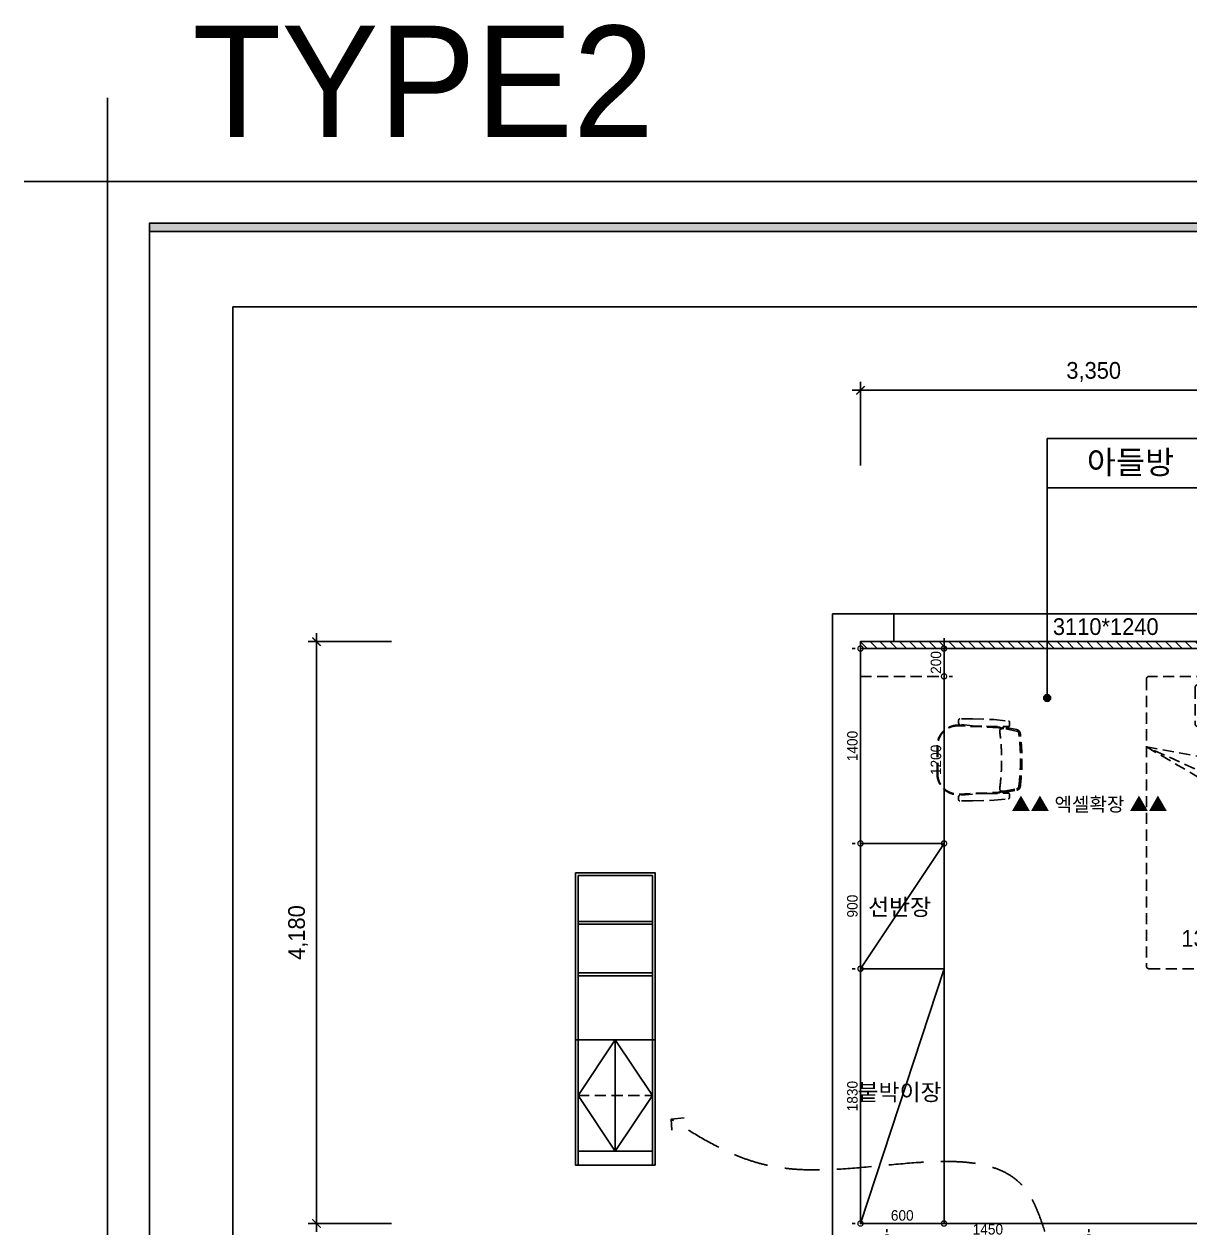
# Model space of a CAD drawing. Header units: inches. Extents: x -63256 to 33689, y -34490 to 100230.
# Drawn here: x -33567 to -25194, y -14984 to -6337 of the extents above; entities that cross this region are included whole.
import ezdxf
from ezdxf.enums import TextEntityAlignment as Align

# ---------------------------------------------------------------- set-up
doc = ezdxf.new("R2010")
doc.units = ezdxf.units.IN
doc.header["$LTSCALE"] = 100
doc.header["$MEASUREMENT"] = 0
for name, pattern in [('DH-HID2', [1.2, 0.8, -0.4]), ('HID', [2.5, 1.5, -1]), ('HIDDEN', [0.375, 0.25, -0.125])]:
    doc.linetypes.add(name, pattern=pattern)
for name, color, linetype in [('0-ELC TEXT', 7, 'Continuous'), ('03-TEXT', 3, 'Continuous'), ('06-FUR', 6, 'Continuous'), ('07-DIM WAL', 5, 'Continuous'), ('3.기호.계단선', 30, 'Continuous'), ('C-WIN', 4, 'Continuous'), ('FORM(YOURNAME)-1', 1, 'Continuous'), ('FORM(YOURNAME)-11', 1, 'Continuous'), ('FU-FURM', 251, 'DH-HID2'), ('도면층2', 2, 'Continuous'), ('설비', 140, 'Continuous')]:
    doc.layers.add(name, color=color, linetype=linetype)
doc.styles.add('HY 울릉도 L', font='')
doc.styles.add('YOURNAME', font='')
doc.styles.add('스타일1', font='')
doc.styles.add('코레일둥고', font='')
doc.styles.get('HY 울릉도 L').set_extended_font_data('HY울릉도L')
doc.styles.get('YOURNAME').set_extended_font_data('HYwulM')
doc.styles.get('스타일1').set_extended_font_data('HYwulM')
doc.styles.get('코레일둥고').set_extended_font_data('Korail Round Gothic Medium')
doc.dimstyles.new('30', dxfattribs={"dimscale": 30, "dimtxt": 2.5, "dimasz": 2.5, "dimexe": 1.25, "dimexo": 2, "dimtad": 1, "dimdec": 0, "dimtxsty": '스타일1', "dimblk": 'DOTSMALL', "dimcen": 2.5, "dimclrd": 1, "dimclre": 1, "dimclrt": 2, "dimadec": 0, "dimazin": 0, "dimtfac": 1, "dimtix": 1, "dimtmove": 0, "dimatfit": 3, "dimldrblk": 'DOTSMALL', "dimfxl": 1.25, "dimarcsym": 0})
doc.dimstyles.new('60', dxfattribs={"dimscale": 60, "dimtxt": 2, "dimasz": 1, "dimexe": 1, "dimexo": 1, "dimgap": 1, "dimtad": 1, "dimdec": 0, "dimrnd": 0.05, "dimdsep": 46, "dimlunit": 6, "dimtxsty": 'HY 울릉도 L', "dimblk": 'ARCHTICK', "dimcen": 2.5, "dimdle": 1, "dimclrd": 133, "dimclre": 133, "dimclrt": 30, "dimadec": 0, "dimazin": 0, "dimtfac": 1, "dimtdec": 0, "dimtix": 1, "dimtmove": 2, "dimatfit": 3, "dimldrblk": 'ARCHTICK', "dimfxl": 1, "dimlwd": -1, "dimlwe": -1, "dimarcsym": 0})

# ---------------------------------------------------------------- blocks, each defined once
blk = doc.blocks.new('FORM-ELEVATION')
at = {"layer": 'FORM(YOURNAME)-11'}
h = blk.add_hatch(color=256, dxfattribs=at)
h.dxf.hatch_style = 1
h.paths.add_polyline_path([(-10309, 35708), (71691, 35708), (71691, 35508), (-10309, 35508)])
h.paths.add_polyline_path([(-10309, -21492), (71691, -21492), (71691, -21692), (-10309, -21692)])
at = {"layer": 'Defpoints', "color": 1}
blk.add_lwpolyline([(-11309, 38708), (-11309, 36708), (-13309, 36708)], dxfattribs=at)
at = {"layer": 'Defpoints', "color": 158}
for points in [[(-10309, -21692), (71691, -21692), (71691, 35708), (-10309, 35708)], [(-8309, 33708), (61071, 33708), (61071, -19692), (-8309, -19692)]]:
    blk.add_lwpolyline(points, close=True, dxfattribs=at)
at = {"layer": 'FORM(YOURNAME)-11', "color": 250}
blk.add_lwpolyline([(-11309, -22692), (72691, -22692), (72691, 36708), (-11309, 36708)], close=True, dxfattribs=at)
at = {"layer": 'FORM(YOURNAME)-11'}
blk.add_lwpolyline([(-10309, 35708), (71691, 35708), (71691, 35508), (-10309, 35508)], close=True, dxfattribs=at)
at = {"layer": 'FORM(YOURNAME)-11', "color": 3, "style": 'YOURNAME'}
for tag, height, p in [('1', 451, (71041, -1219)), ('2', 451, (71041, -1863)), ('3', 451, (71041, -3150)), ('4', 451, (71041, -5081)), ('5', 515, (71041, -7398)), ('6', 515, (71041, -9650)), ('7', 515, (71041, -11903)), ('8', 515, (71041, -14155)), ('9', 515, (71041, -16408)), ('10', 515, (66791, -18596)), ('11', 515, (71041, -18660)), ('12', 515, (66791, -20848)), ('13', 515, (71041, -20848))]:
    blk.add_attdef(tag, text='', height=height, dxfattribs=at).set_placement(p, align=Align.MIDDLE_RIGHT)
blk = doc.blocks.new('_ArchTick')
at = {"color": 0, "linetype": 'ByBlock', "const_width": 0.15}
blk.add_lwpolyline([(-0.5, -0.5), (0.5, 0.5)], dxfattribs=at)
blk = doc.blocks.new('*D237')
at = {"layer": '07-DIM WAL', "color": 133, "transparency": 16777216}
for p, q in [((-27620.3, -8967.5), (-24150.3, -8967.5)), ((-27560.3, -9507.5), (-27560.3, -8907.5)), ((-24210.3, -9507.5), (-24210.3, -8907.5))]:
    blk.add_line(p, q, dxfattribs=at)
at = {"layer": 'Defpoints', "color": 0, "transparency": 16777216}
for p in [(-24210.3, -8967.5), (-27560.3, -9567.5), (-24210.3, -9567.5)]:
    blk.add_point(p, dxfattribs=at)
at = {"layer": '07-DIM WAL', "color": 133, "transparency": 16777216, "xscale": 60, "yscale": 60, "zscale": 60, "rotation": 180}
blk.add_blockref('_ArchTick', (-27560.3, -8967.5), dxfattribs=at)
at = {"layer": '07-DIM WAL', "color": 133, "transparency": 16777216, "xscale": 60, "yscale": 60, "zscale": 60}
blk.add_blockref('_ArchTick', (-24210.3, -8967.5), dxfattribs=at)
at = {"layer": '07-DIM WAL', "color": 30, "transparency": 16777216, "insert": (-25885.3, -8835.5), "char_height": 120, "attachment_point": 5, "style": 'HY 울릉도 L'}
blk.add_mtext('3,350', dxfattribs=at)
blk = doc.blocks.new('*D250')
at = {"layer": '07-DIM WAL', "color": 133, "transparency": 16777216}
for p, q in [((-31467.3, -15012.5), (-31467.3, -10712.5)), ((-30927.3, -10772.5), (-31527.3, -10772.5)), ((-30927.3, -14952.5), (-31527.3, -14952.5))]:
    blk.add_line(p, q, dxfattribs=at)
at = {"layer": 'Defpoints', "color": 0, "transparency": 16777216}
for p in [(-31467.3, -10772.5), (-30867.3, -10772.5), (-30867.3, -14952.5)]:
    blk.add_point(p, dxfattribs=at)
at = {"layer": '07-DIM WAL', "color": 133, "transparency": 16777216, "xscale": 60, "yscale": 60, "zscale": 60}
for p, rotation in [((-31467.3, -10772.5), 90), ((-31467.3, -14952.5), 270)]:
    blk.add_blockref('_ArchTick', p, dxfattribs=dict(at, rotation=rotation))
at = {"layer": '07-DIM WAL', "color": 30, "transparency": 16777216, "insert": (-31599.2, -12862.5), "char_height": 120, "attachment_point": 5, "rotation": 90, "style": 'HY 울릉도 L'}
blk.add_mtext('4,180', dxfattribs=at)
blk = doc.blocks.new('_DOTSMALL')
at = {"color": 0, "linetype": 'ByBlock', "const_width": 0.5}
blk.add_lwpolyline([(-0.0625, 0, 1), (0.0625, 0, 1)], format="xyb", close=True, dxfattribs=at)
blk = doc.blocks.new('*D254')
at = {"layer": '07-DIM WAL', "color": 1, "lineweight": -2, "transparency": 16777216}
for p, q in [((-27370.3, -14992.5), (-27370.3, -15015)), ((-25920.3, -14992.5), (-25920.3, -15015)), ((-25920.3, -15052.5), (-27370.3, -15052.5))]:
    blk.add_line(p, q, dxfattribs=at)
at = {"layer": 'Defpoints', "color": 0, "transparency": 16777216}
for p in [(-27370.3, -15052.5), (-27370.3, -15052.5), (-25920.3, -15052.5)]:
    blk.add_point(p, dxfattribs=at)
at = {"layer": '07-DIM WAL', "color": 1, "lineweight": -2, "transparency": 16777216, "xscale": 75, "yscale": 75, "zscale": 75, "rotation": 180}
blk.add_blockref('_DOTSMALL', (-27370.3, -15052.5), dxfattribs=at)
at = {"layer": '07-DIM WAL', "color": 1, "lineweight": -2, "transparency": 16777216, "xscale": 75, "yscale": 75, "zscale": 75}
blk.add_blockref('_DOTSMALL', (-25920.3, -15052.5), dxfattribs=at)
at = {"layer": '07-DIM WAL', "color": 2, "transparency": 16777216, "insert": (-26645.3, -14994.7), "char_height": 75, "attachment_point": 5, "style": '스타일1'}
blk.add_mtext('1450', dxfattribs=at)
blk = doc.blocks.new('F-701')
at = {"layer": 'FU-FURM'}
for p, q in [((-650, -506.5), (326, -1074)), ((464, -1008), (-650, -506.5)), ((-650, -506.5), (650, -738)), ((650, -738), (464, -1008)), ((326, -1074), (410, -978))]:
    blk.add_line(p, q, dxfattribs=at)
for points in [[(-630, -2100), (630, -2100, 0.414214), (650, -2080), (650, -20, 0.414214), (630, 0), (-630, 0, 0.414214), (-650, -20), (-650, -2080, 0.414214)], [(-280, -360), (280, -360, 0.414214), (300, -340), (300, -80, 0.414214), (280, -60), (-280, -60, 0.414214), (-300, -80), (-300, -340, 0.414214)]]:
    blk.add_lwpolyline(points, format="xyb", close=True, dxfattribs=at)
at = {"layer": 'FU-FURM', "style": '코레일둥고'}
blk.add_text('1300*2100', height=120, dxfattribs=at).set_placement((-398.4, -1941.7))
blk = doc.blocks.new('F-603')
at = {"layer": 'FU-FURM'}
for p, q in [((0, -1200), (0, 0)), ((0, 0), (600, 0)), ((600, 0), (600, -1200)), ((704.4, -315.1), (704.4, -335.1)), ((805.7, -354.8), (713.4, -345.1)), ((805.7, -305.1), (714.4, -305.1)), ((805.7, -305.1), (959.5, -310.2)), ((959.5, -310.2), (1062.4, -321)), ((1071.4, -330.9), (1071.4, -350.6)), ((990.9, -368.4), (708.4, -355.2)), ((991.1, -363.5), (708.6, -350.2)), ((905.1, -359.4), (1061.3, -360.6)), ((1121.4, -392.4), (1029.3, -374.9)), ((1123.3, -382.6), (1031.2, -365)), ((550, -500), (550, -700)), ((555, -500), (555, -700)), ((708.4, -844.8), (990.9, -831.6)), ((708.6, -849.8), (991.1, -836.5)), ((805.7, -845.2), (713.4, -854.9)), ((905.1, -840.6), (1061.3, -839.4)), ((1029.3, -825.1), (1121.4, -807.6)), ((1031.2, -835), (1123.3, -817.4)), ((1071.4, -869.1), (1071.4, -849.4)), ((704.4, -884.9), (704.4, -864.9)), ((805.7, -894.9), (714.4, -894.9)), ((805.7, -894.9), (959.5, -889.8)), ((959.5, -889.8), (1062.4, -879)), ((600, -1200), (0, -1200))]:
    blk.add_line(p, q, dxfattribs=at)
for centre, radius, start, end in [((714.4, -315.1), 10, 90, 180), ((714.4, -335.1), 10, 180, 264.02281), ((1061.4, -330.9), 10, 0, 83.98849), ((700, -500), 150, 131.81031, 180), ((700, -500), 145, 133.60282, 180), ((700, -500), 150, 86.70768, 131.81031), ((700, -500), 145, 86.70768, 133.60282), ((989.9, -393.4), 25, 45.80115, 87.71732), ((989.9, -393.4), 30, 45.80115, 87.71732), ((1030, -395), 30, 87.71732, 180), ((-519.9, -600), 1533.7, 352.31942, 7.68058), ((1025.4, -424.1), 49.4, 85.43421, 115.17266), ((1061.4, -350.6), 10, 269.55404, 0), ((1117.7, -412.1), 20, 7.1793, 79.20565), ((1117.7, -412.1), 30, 7.1793, 79.20565), ((-374.2, -600), 1523.7, 352.8207, 7.1793), ((-374.2, -600), 1533.7, 352.8207, 7.1793), ((700, -700), 150, 180, 228.18969), ((700, -700), 145, 180, 226.39718), ((700, -700), 145, 226.39718, 273.29232), ((700, -700), 150, 228.18969, 273.29232), ((714.4, -864.9), 10, 95.97719, 180), ((989.9, -806.6), 25, 272.28268, 314.19885), ((989.9, -806.6), 30, 272.28268, 314.19885), ((1030, -805), 30, 180, 272.28268), ((1025.4, -775.9), 49.4, 244.82734, 274.56579), ((1061.4, -849.4), 10, 0, 90.44596), ((1117.7, -787.9), 20, 280.79435, 352.8207), ((1117.7, -787.9), 30, 280.79435, 352.8207), ((714.4, -884.9), 10, 180, 270), ((1061.4, -869.1), 10, 276.01151, 0)]:
    blk.add_arc(centre, radius, start, end, dxfattribs=at)
blk = doc.blocks.new('*D342')
at = {"layer": '07-DIM WAL', "color": 1, "lineweight": -2, "transparency": 16777216}
for p, q in [((-27620.3, -10822.5), (-27597.8, -10822.5)), ((-27560.3, -10822.5), (-27560.3, -12222.5)), ((-27620.3, -12222.5), (-27597.8, -12222.5))]:
    blk.add_line(p, q, dxfattribs=at)
at = {"layer": 'Defpoints', "color": 0, "transparency": 16777216}
for p in [(-27560.3, -10822.5), (-27560.3, -12222.5), (-27560.3, -12222.5)]:
    blk.add_point(p, dxfattribs=at)
at = {"layer": '07-DIM WAL', "color": 1, "lineweight": -2, "transparency": 16777216, "xscale": 75, "yscale": 75, "zscale": 75}
for p, rotation in [((-27560.3, -10822.5), 90), ((-27560.3, -12222.5), 270)]:
    blk.add_blockref('_DOTSMALL', p, dxfattribs=dict(at, rotation=rotation))
at = {"layer": '07-DIM WAL', "color": 2, "transparency": 16777216, "insert": (-27618, -11522.5), "char_height": 75, "attachment_point": 5, "rotation": 90, "style": '스타일1'}
blk.add_mtext('1400', dxfattribs=at)
blk = doc.blocks.new('*D261')
at = {"layer": '07-DIM WAL', "color": 1, "lineweight": -2, "transparency": 16777216}
for p, q in [((-26960.3, -10822.5), (-26960.3, -10747.5)), ((-26960.3, -11022.5), (-26960.3, -10822.5)), ((-26900.3, -10822.5), (-26922.8, -10822.5)), ((-26960.3, -11022.5), (-26960.3, -11097.5)), ((-26900.3, -11022.5), (-26922.8, -11022.5))]:
    blk.add_line(p, q, dxfattribs=at)
at = {"layer": 'Defpoints', "color": 0, "transparency": 16777216}
for p in [(-26960.3, -10822.5), (-26960.3, -10822.5), (-26960.3, -11022.5)]:
    blk.add_point(p, dxfattribs=at)
at = {"layer": '07-DIM WAL', "color": 1, "lineweight": -2, "transparency": 16777216, "xscale": 75, "yscale": 75, "zscale": 75}
for p, rotation in [((-26960.3, -10822.5), 270), ((-26960.3, -11022.5), 90)]:
    blk.add_blockref('_DOTSMALL', p, dxfattribs=dict(at, rotation=rotation))
at = {"layer": '07-DIM WAL', "color": 2, "transparency": 16777216, "insert": (-27018, -10922.5), "char_height": 75, "attachment_point": 5, "rotation": 90, "style": '스타일1'}
blk.add_mtext('200', dxfattribs=at)
blk = doc.blocks.new('*D343')
at = {"layer": '07-DIM WAL', "color": 1, "lineweight": -2, "transparency": 16777216}
for p, q in [((-27020.3, -11022.5), (-26997.8, -11022.5)), ((-26960.3, -11022.5), (-26960.3, -12222.5)), ((-27020.3, -12222.5), (-26997.8, -12222.5))]:
    blk.add_line(p, q, dxfattribs=at)
at = {"layer": 'Defpoints', "color": 0, "transparency": 16777216}
for p in [(-26960.3, -11022.5), (-26960.3, -12222.5), (-26960.3, -12222.5)]:
    blk.add_point(p, dxfattribs=at)
at = {"layer": '07-DIM WAL', "color": 1, "lineweight": -2, "transparency": 16777216, "xscale": 75, "yscale": 75, "zscale": 75}
for p, rotation in [((-26960.3, -11022.5), 90), ((-26960.3, -12222.5), 270)]:
    blk.add_blockref('_DOTSMALL', p, dxfattribs=dict(at, rotation=rotation))
at = {"layer": '07-DIM WAL', "color": 2, "transparency": 16777216, "insert": (-27018, -11622.5), "char_height": 75, "attachment_point": 5, "rotation": 90, "style": '스타일1'}
blk.add_mtext('1200', dxfattribs=at)
blk = doc.blocks.new('*D266')
at = {"layer": '07-DIM WAL', "color": 1, "lineweight": -2, "transparency": 16777216}
for p, q in [((-27560.3, -12222.5), (-27560.3, -13122.5)), ((-27500.3, -12222.5), (-27522.8, -12222.5)), ((-27500.3, -13122.5), (-27522.8, -13122.5))]:
    blk.add_line(p, q, dxfattribs=at)
at = {"layer": 'Defpoints', "color": 0, "transparency": 16777216}
for p in [(-27560.3, -12222.5), (-27560.3, -13122.5), (-27560.3, -13122.5)]:
    blk.add_point(p, dxfattribs=at)
at = {"layer": '07-DIM WAL', "color": 1, "lineweight": -2, "transparency": 16777216, "xscale": 75, "yscale": 75, "zscale": 75}
for p, rotation in [((-27560.3, -12222.5), 90), ((-27560.3, -13122.5), 270)]:
    blk.add_blockref('_DOTSMALL', p, dxfattribs=dict(at, rotation=rotation))
at = {"layer": '07-DIM WAL', "color": 2, "transparency": 16777216, "insert": (-27618.1, -12672.5), "char_height": 75, "attachment_point": 5, "rotation": 90, "style": '스타일1'}
blk.add_mtext('900', dxfattribs=at)
blk = doc.blocks.new('*D267')
at = {"layer": '07-DIM WAL', "color": 1, "lineweight": -2, "transparency": 16777216}
for p, q in [((-27620.3, -13122.5), (-27597.8, -13122.5)), ((-27560.3, -13122.5), (-27560.3, -14952.5)), ((-27620.3, -14952.5), (-27597.8, -14952.5))]:
    blk.add_line(p, q, dxfattribs=at)
at = {"layer": 'Defpoints', "color": 0, "transparency": 16777216}
for p in [(-27560.3, -13122.5), (-27560.3, -14952.5), (-27560.3, -14952.5)]:
    blk.add_point(p, dxfattribs=at)
at = {"layer": '07-DIM WAL', "color": 1, "lineweight": -2, "transparency": 16777216, "xscale": 75, "yscale": 75, "zscale": 75}
for p, rotation in [((-27560.3, -13122.5), 90), ((-27560.3, -14952.5), 270)]:
    blk.add_blockref('_DOTSMALL', p, dxfattribs=dict(at, rotation=rotation))
at = {"layer": '07-DIM WAL', "color": 2, "transparency": 16777216, "insert": (-27618.1, -14037.5), "char_height": 75, "attachment_point": 5, "rotation": 90, "style": '스타일1'}
blk.add_mtext('1830', dxfattribs=at)
blk = doc.blocks.new('*D270')
at = {"layer": '07-DIM WAL', "color": 1, "lineweight": -2, "transparency": 16777216}
for p, q in [((-27560.3, -14892.5), (-27560.3, -14915)), ((-26960.3, -14952.5), (-27560.3, -14952.5)), ((-26960.3, -14892.5), (-26960.3, -14915))]:
    blk.add_line(p, q, dxfattribs=at)
at = {"layer": 'Defpoints', "color": 0, "transparency": 16777216}
for p in [(-27560.3, -14952.5), (-27560.3, -14952.5), (-26960.3, -14952.5)]:
    blk.add_point(p, dxfattribs=at)
at = {"layer": '07-DIM WAL', "color": 1, "lineweight": -2, "transparency": 16777216, "xscale": 75, "yscale": 75, "zscale": 75, "rotation": 180}
blk.add_blockref('_DOTSMALL', (-27560.3, -14952.5), dxfattribs=at)
at = {"layer": '07-DIM WAL', "color": 1, "lineweight": -2, "transparency": 16777216, "xscale": 75, "yscale": 75, "zscale": 75}
blk.add_blockref('_DOTSMALL', (-26960.3, -14952.5), dxfattribs=at)
at = {"layer": '07-DIM WAL', "color": 2, "transparency": 16777216, "insert": (-27260.3, -14894.7), "char_height": 75, "attachment_point": 5, "style": '스타일1'}
blk.add_mtext('600', dxfattribs=at)
blk = doc.blocks.new('dfdadfs')
at = {"layer": 'C-WIN'}
blk.add_lwpolyline([(-27320.3, -110572.5), (-24210.3, -110572.5), (-24210.3, -110772.5), (-27320.3, -110772.5)], close=True, dxfattribs=at)
at = {"layer": '도면층2'}
for p, q in [((-27320.3, -110572.5), (-27760.3, -110572.5)), ((-27760.3, -110572.5), (-27760.3, -111972.5)), ((-27320.3, -110572.5), (-27320.3, -110772.5)), ((-27560.3, -114952.5), (-27560.3, -110772.5)), ((-27320.3, -110772.5), (-27560.3, -110772.5)), ((-27760.3, -120782.5), (-27760.3, -111972.5)), ((-25110.5, -114952.5), (-27560.3, -114952.5))]:
    blk.add_line(p, q, dxfattribs=at)
at = {"layer": '0-ELC TEXT', "style": '코레일둥고'}
blk.add_text('3110*1240', height=120, dxfattribs=at).set_placement((-26178.5, -110724.9))

msp = doc.modelspace()

# ---------------------------------------------------------------- hatches: boundary and pattern name
at = {"layer": '0-ELC TEXT'}
h = msp.add_hatch(color=256, dxfattribs=at)
h.dxf.hatch_style = 1
edge = h.paths.add_edge_path()
edge.add_arc((-26219.4, -11177.7), 25, -180, 180, ccw=False)
at = {"layer": '3.기호.계단선'}
h = msp.add_hatch(dxfattribs=at)
h.set_pattern_fill('_USER', color=256, scale=50, angle=135, pattern_type=0)
h.set_pattern_definition([(135, (63836.96, -235036.736), (-35.355339, -35.355339), [])])
h.paths.add_polyline_path([(-24210.3, -10822.5), (-24210.3, -10772.5), (-27560.3, -10772.5), (-27560.3, -10822.5)])

# ---------------------------------------------------------------- linework, layer by layer
at = {"layer": '0-ELC TEXT'}
msp.add_line((-26219.4, -9668.6), (-26219.4, -11177.7), dxfattribs=at)
msp.add_lwpolyline([(-26219.4, -9314.8), (-24587.5, -9314.8), (-24587.5, -9668.6), (-26219.4, -9668.6)], close=True, dxfattribs=at)
msp.add_circle((-26219.4, -11177.7), 25, dxfattribs=at)
at = {"layer": '06-FUR'}
for p, q in [((-29588.1, -12453), (-29055.1, -12453)), ((-29588.1, -14533), (-29588.1, -12453)), ((-29055.1, -12453), (-29055.1, -14533)), ((-29588.1, -12783), (-29055.1, -12783)), ((-29588.1, -12803), (-29055.1, -12803)), ((-26960.3, -13122.5), (-27560.3, -14952.5)), ((-29588.1, -13153), (-29055.1, -13153)), ((-29588.1, -13173), (-29055.1, -13173)), ((-29608.1, -13633), (-29035.1, -13633)), ((-29321.6, -13633), (-29321.6, -14433)), ((-29055.1, -14433), (-29588.1, -14433))]:
    msp.add_line(p, q, dxfattribs=at)
for points in [[(-26960.3, -12222.5), (-27560.3, -13122.5), (-26960.3, -13122.5)], [(-28914.3, -14281.6), (-28920.5, -14204), (-28827, -14194.3)]]:
    msp.add_lwpolyline(points, dxfattribs=at)
for points in [[(-26960.3, -14952.5), (-27560.3, -14952.5), (-27560.3, -12222.5), (-26960.3, -12222.5)], [(-29608.1, -12433), (-29035.1, -12433), (-29035.1, -14533), (-29608.1, -14533)]]:
    msp.add_lwpolyline(points, close=True, dxfattribs=at)
at = {"layer": '06-FUR', "color": 1}
msp.add_lwpolyline([(-29321.6, -14433), (-29055.1, -14033), (-29321.6, -13633), (-29588.1, -14033), (-29321.6, -14433)], dxfattribs=at)
at = {"layer": '06-FUR', "linetype": 'HIDDEN', "ltscale": 10}
msp.add_spline([(-25533.8, -15852.5), (-26133.7, -15273.6), (-26359.6, -14727.2), (-28174.7, -14545.1), (-28920.5, -14204)], degree=3, dxfattribs=at)
at = {"layer": '3.기호.계단선'}
msp.add_lwpolyline([(-24210.3, -10822.5), (-24210.3, -10772.5), (-27560.3, -10772.5), (-27560.3, -10822.5), (-24210.3, -10822.5)], dxfattribs=at)
at = {"layer": 'FU-FURM'}
msp.add_line((-29588.1, -14033), (-29055.1, -14033), dxfattribs=at)

# ---------------------------------------------------------------- block references
at = {"layer": '07-DIM WAL'}
msp.add_blockref('dfdadfs', (0, 100000), dxfattribs=at)
at = {"layer": 'FORM(YOURNAME)-1', "xscale": 0.3, "yscale": 0.3, "zscale": 0.3}
msp.add_blockref('FORM-ELEVATION', (-29574.7, -18479.9), dxfattribs=at)
at = {"layer": 'FU-FURM'}
for name, p in [('F-603', (-27560.3, -11022.5)), ('F-701', (-24857.1, -11022.5))]:
    msp.add_blockref(name, p, dxfattribs=at)

# ---------------------------------------------------------------- texts
at = {"layer": '0-ELC TEXT', "style": '코레일둥고'}
for s, p in [('선반장', (-27505.3, -12739.2)), ('붙박이장', (-27580.5, -14069.1))]:
    msp.add_text(s, height=120, dxfattribs=at).set_placement(p)
at = {"layer": '03-TEXT', "style": '코레일둥고'}
msp.add_text('아들방', height=166.67, dxfattribs=at).set_placement((-25620.8, -9568.3), align=Align.CENTER)
at = {"layer": '3.기호.계단선', "color": 1, "linetype": 'HID', "style": '코레일둥고'}
msp.add_text('TYPE2', height=800, dxfattribs=at).set_placement((-32358.4, -7148.7))
at = {"layer": '설비', "color": 30, "style": '코레일둥고'}
msp.add_text('▲▲ 엑셀확장 ▲▲', height=100, dxfattribs=at).set_placement((-26475.9, -11891.2), align=Align.TOP_LEFT)

# ---------------------------------------------------------------- dimensions: what is measured, and where the dimension line sits
at = {"layer": '07-DIM WAL'}
for base, p1, p2, dimstyle, picture, middle in [((-24210.3, -8967.5), (-27560.3, -9567.5), (-24210.3, -9567.5), '60', '*D237', (-25885.3, -8835.5)), ((-27560.3, -14952.5), (-26960.3, -14952.5), (-27560.3, -14952.5), '30', '*D270', (-27260.3, -14894.7))]:
    dim = msp.add_linear_dim(base=base, p1=p1, p2=p2, dimstyle=dimstyle, dxfattribs=at)
    dim.commit()
    dim.dimension.update_dxf_attribs({"geometry": picture, "text_midpoint": middle})
for base, p1, p2, dimstyle, picture, middle in [((-31467.3, -10772.5), (-30867.3, -14952.5), (-30867.3, -10772.5), '60', '*D250', (-31599.2, -12862.5)), ((-27560.3, -12222.5), (-27560.3, -10822.5), (-27560.3, -12222.5), '30', '*D342', (-27618, -11522.5)), ((-26960.3, -10822.5), (-26960.3, -11022.5), (-26960.3, -10822.5), '30', '*D261', (-27018, -10922.5)), ((-26960.3, -12222.5), (-26960.3, -11022.5), (-26960.3, -12222.5), '30', '*D343', (-27018, -11622.5)), ((-27560.3, -13122.5), (-27560.3, -12222.5), (-27560.3, -13122.5), '30', '*D266', (-27618.1, -12672.5)), ((-27560.3, -14952.5), (-27560.3, -13122.5), (-27560.3, -14952.5), '30', '*D267', (-27618.1, -14037.5))]:
    dim = msp.add_linear_dim(base=base, p1=p1, p2=p2, angle=90, dimstyle=dimstyle, dxfattribs=at)
    dim.commit()
    dim.dimension.update_dxf_attribs({"geometry": picture, "text_midpoint": middle})
dim = msp.add_linear_dim(base=(-27370.3, -15052.5), p1=(-25920.3, -15052.5), p2=(-27370.3, -15052.5), dimstyle='30', override={"dimtfill": 0}, dxfattribs=at)
dim.commit()
dim.dimension.update_dxf_attribs({"geometry": '*D254', "text_midpoint": (-26645.3, -14994.7)})

doc.saveas('drawing.dxf')
